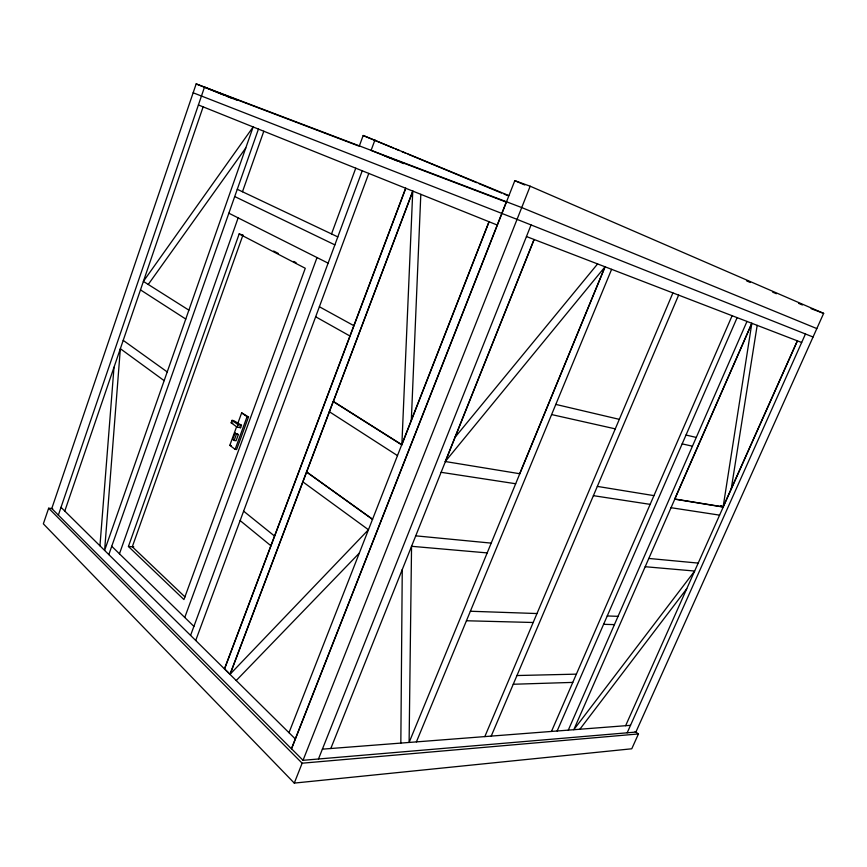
<?xml version="1.0" encoding="UTF-8"?>
<svg xmlns="http://www.w3.org/2000/svg" width="867" height="867" viewBox="0 0 867 867"><rect width="100%" height="100%" fill="white"/><g stroke="black" fill="none" stroke-linecap="round" stroke-linejoin="round"><path stroke-width="1.3" d="M400.836 743.095L402.255 569.576M401.865 444.728L412.757 191.087L333.34 401.41L401.865 444.728L489.042 221.746L288.993 732.702M411.316 420.56L420.809 194.327M99.954 545.82L114 367.261M751.83 323.293L723.143 506.892L674.732 498.991L751.83 323.293L573.791 729.711L694.651 571.039L645.189 566.715M731.26 488.75L757.173 325.353M52.681 508.604L48.65 508.235L43.35 523.831L294.281 783.096L631.772 748.785L638.437 733.948L635.164 731.553M816.822 328.582L521.717 207.56L196.17 83.904L51.771 508.517L291.431 748.795L506.404 201.74M58.327 515.193L204.514 87.079L230.925 97.722M64.787 511.053L203.127 106.858M108.819 554.577L258.442 129.085M242.478 191.748L263.806 131.231M119.462 553.796L238.143 217.877M239.162 233.938L305.271 268.282L183.934 599.563L128.424 546.481L239.162 233.938L242.76 235.033M242.933 235.087L132.304 546.763L184.985 596.919M231.164 422.814L232.053 420.365L233.754 420.658L241.481 425.263L240.593 427.724L237.179 427.16L231.164 422.814L232.865 423.096M237.558 424.126L241.655 412.876L248.526 416.94L236.593 449.55L235.13 449.334L229.809 445.367L236.637 426.618M234.968 433.207L232.703 439.406L234.123 440.458L236.073 440.761L238.349 434.551L234.968 433.207L238.349 434.551M237.179 427.16L238.067 424.7L232.053 420.365M234.123 440.458L236.388 434.248M235.13 449.334L247.062 416.691L241.655 412.876M184.758 617.467L317.019 257.564M359.361 145.894L363.175 135.501L508.734 195.53M331.53 233.927L355.752 168.187M190.567 635.403L362.233 170.788M374.988 139.858L371.109 150.359L397.411 161.045M195.704 640.475L368.789 173.422M224.455 668.901L405.658 188.237M405.767 188.28L224.575 668.901L230.102 674.353L412.876 191.141M514.814 180.672L291.55 748.785L303.038 760.305L635.879 732.073L823.65 313.366L530.17 186.21L514.814 180.672L524.73 184.964M303.038 760.305L530.17 186.21M294.281 783.096L302.149 763.198L638.437 733.948M318.471 758.993L531.07 224.943M519.788 473.74L445.28 461.526L534.105 239.487L330.793 748.514M519.691 473.685L605.047 266.798L445.28 461.526M605.036 266.787L409.105 742.455L411.554 546.297L487.178 552.908M416.409 741.881L611.614 269.323M484.816 736.592L672.911 292.916M491.221 736.094L678.623 295.116M551.477 731.434L732.127 315.707M557.145 731L737.134 317.636M568.297 730.133L746.986 321.429M625.627 725.701L797.391 340.829L723.143 506.892L720.835 505.656M627.166 732.821L805.465 333.99M148.246 284.463L245.784 147.943M579.86 729.245L686.762 588.715M454.915 437.456L597.591 263.926M236.225 680.541L359.306 553.103M322.383 749.164L630.526 725.321M513.253 684.258L572.784 682.394M516.96 675.534L576.371 674.147M466.446 620.761L533.183 622.495M603.595 624.327L614.443 624.608M470.38 611.246L536.987 613.543M607.236 615.96L618.052 616.339M128.424 546.481L133.767 546.86M415.737 535.839L491.21 543.121M648.819 558.446L698.195 563.095M229.809 445.367L231.272 445.584M441.108 472.309L515.67 483.743M593.396 495.664L650.152 504.366M671.047 507.704L719.599 515.139M597.341 486.398L653.946 495.631M674.786 499.164L723.197 507.054L720.889 505.819M238.067 424.7L241.481 425.263M247.062 416.691L248.526 416.94M551.618 414.567L615.277 428.862M682.166 443.882L692.44 446.191M555.812 404.412L619.309 419.346M686.025 435.028L696.266 437.445M811.089 308.663L823.65 313.366M218.029 92.52L358.461 145.916M385.035 156.017L505.233 201.708M526.453 236.539L801.672 342.487M193.157 92.78L517.057 219.373L813.051 337.003M198.413 104.961L497.246 225.041M233.429 98.73L237.179 100.247M196.17 83.904L223.805 95.045M226.309 96.064L232.594 98.589M399.915 162.064L403.675 163.592M363.175 135.501L393.098 147.943M395.59 148.983L399.329 150.533M401.822 151.573L405.561 153.123M408.054 154.163L476.622 182.666M479.115 183.706L501.549 193.038M504.041 194.067L507.78 195.628M746.617 280.865L750.334 282.479M772.649 292.125L776.366 293.729M798.68 303.374L802.398 304.978M237.276 189.288L337.805 236.908M234.719 196.549L334.857 244.873M228.866 213.206L328.105 263.145M273.658 251.018L278.383 253.478M293.74 261.444L296.102 262.668M319.381 306.745L353.844 325.678M315.664 316.78L349.943 336.017M188.887 310.158L143.391 281.396L253.142 126.95L104.614 550.415L120.35 348.697L164.156 380.656M401.692 444.858L333.166 401.529L229.972 674.363L368.453 529.737L302.8 481.824M140.487 289.881L185.766 319.056M329.319 411.695L397.476 455.608M123.212 340.363L167.223 371.932M306.56 471.886L372.572 519.235M306.506 472.016L372.517 519.376M239.498 426.932L240.593 427.724M243.627 511.172L274.536 536.055M240.137 520.59L270.883 545.733M111.735 546.264L193.905 626.386M61.015 507.325L295.3 738.933M48.65 508.235L302.149 763.198"/></g></svg>
